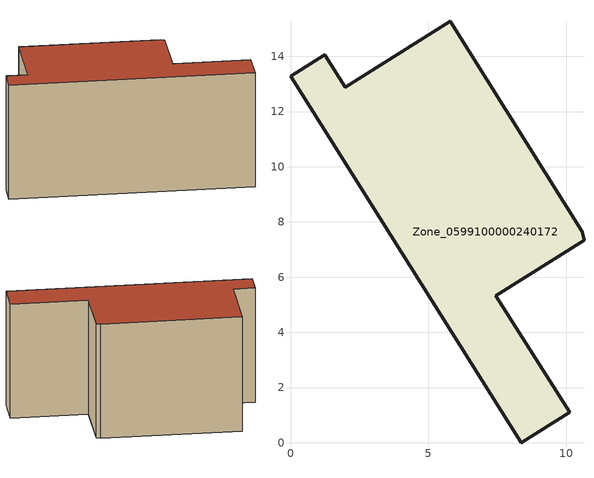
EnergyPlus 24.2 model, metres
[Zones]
Zone_0599100000240172
 floor ground (C_G): 10.58,7.65 10.63,7.33 7.44,5.32 10.11,1.11 8.36,0 0,13.28 1.25,14.06 1.99,12.88 5.79,15.27 z0
 wall outside (C_F): 8.36,0 10.11,1.11 7.44,5.32 10.63,7.33 10.58,7.65 5.79,15.27 1.99,12.88 1.25,14.06 0,13.28 8.36,0 z0:7.86
 roof outside (C_R): 10.63,7.33 10.58,7.65 5.79,15.27 1.99,12.88 1.25,14.06 0,13.28 8.36,0 10.11,1.11 7.44,5.32 z7.86
[BUILDING]
Pand.0599100000240172: North Axis=0; Terrain=City; Loads Convergence Tolerance Value=0.04; Temperature Convergence Tolerance Value=0.4; Solar Distribution=FullExterior; Maximum Number of Warmup Days=25; Minimum Number of Warmup Days=1
[Site:Location]
Rotterdam.The.Hague.AP_ZH_NLD Design_Conditions: Latitude=51.96; Longitude=4.45; Time Zone=1; Elevation=-4.5
[SITE:GROUNDTEMPERATURE:BUILDINGSURFACE]
18, 18, 18, 18, 18, 18, 18, 18, 18, 18, 18, 18
[MATERIAL] Thermal Absorptance=0.9; Solar Absorptance=0.7; Visible Absorptance=0.7
Name | Roughness | Thickness | Conductivity | Density | Specific Heat
G.TC.1975-1991 | MediumSmooth | 0.15 | 0.288461 | 540 | 1210
F.TC.1975-1991 | Rough | 0.3 | 0.230769 | 1920 | 840
R.TC.1975-1991 | MediumRough | 0.2 | 0.153846 | 1500 | 1000
[CONSTRUCTION]
C_G: G.TC.1975-1991
C_F: F.TC.1975-1991
C_R: R.TC.1975-1991
[ZONE]
Zone_0599100000240172: Type=1; Multiplier=1; Ceiling Height=Autocalculate; Volume=Autocalculate; Floor Area=autocalculate; Part of Total Floor Area=Yes
[ZONEINFILTRATION:DESIGNFLOWRATE]
Infil_Zone_0599100000240172: Zone or ZoneList or Space or SpaceList=Zone_0599100000240172; Schedule=AlwaysOn; Design Flow Rate Calculation Method=Flow/Area; Flow Rate per Floor Area=0.003; Constant Term Coefficient=1; Temperature Term Coefficient=0; Velocity Term Coefficient=0; Velocity Squared Term Coefficient=0
[HVACTEMPLATE:ZONE:IDEALLOADSAIRSYSTEM]
Zone_0599100000240172: Maximum Heating Supply Air Temperature=50; Minimum Cooling Supply Air Temperature=13; Maximum Heating Supply Air Humidity Ratio=0.0156; Minimum Cooling Supply Air Humidity Ratio=0.0077; Heating Limit=NoLimit; Cooling Limit=NoLimit; Dehumidification Control Type=ConstantSensibleHeatRatio; Cooling Sensible Heat Ratio=0.7; Dehumidification Setpoint=60; Humidification Control Type=None; Humidification Setpoint=30; Outdoor Air Method=None; Outdoor Air Flow Rate per Person=0.00944; Outdoor Air Flow Rate per Zone Floor Area=0; Outdoor Air Flow Rate per Zone=0; Demand Controlled Ventilation Type=None; Outdoor Air Economizer Type=NoEconomizer; Heat Recovery Type=None; Sensible Heat Recovery Effectiveness=0.7; Latent Heat Recovery Effectiveness=0.65
[ZONECONTROL:THERMOSTAT]
ThermostatControl_Zone_0599100000240172: Zone or ZoneList=Zone_0599100000240172; Control Type Schedule=DualSetpointControlType; Control 1=Thermostat_Zone_0599100000240172; Temperature Difference Between Cutout And Setpoint=0
[THERMOSTATSETPOINT:DUALSETPOINT]
Thermostat_Zone_0599100000240172: Heating Setpoint Temperature Schedule=HeatingSetpoint_Zone_0599100000240172; Cooling Setpoint Temperature Schedule=CoolingSetpoint_Zone_0599100000240172
[SCHEDULE:COMPACT]
HeatingSetpoint_Zone_0599100000240172: Through: 12/31, For: AllDays, Until: 24:00, 21
CoolingSetpoint_Zone_0599100000240172: Through: 12/31, For: AllDays, Until: 24:00, 24
DualSetpointControlType: Through: 12/31, For: AllDays, Until: 24:00, 4
AlwaysOn: Through: 12/31, For: AllDays, Until: 24:00, 1
